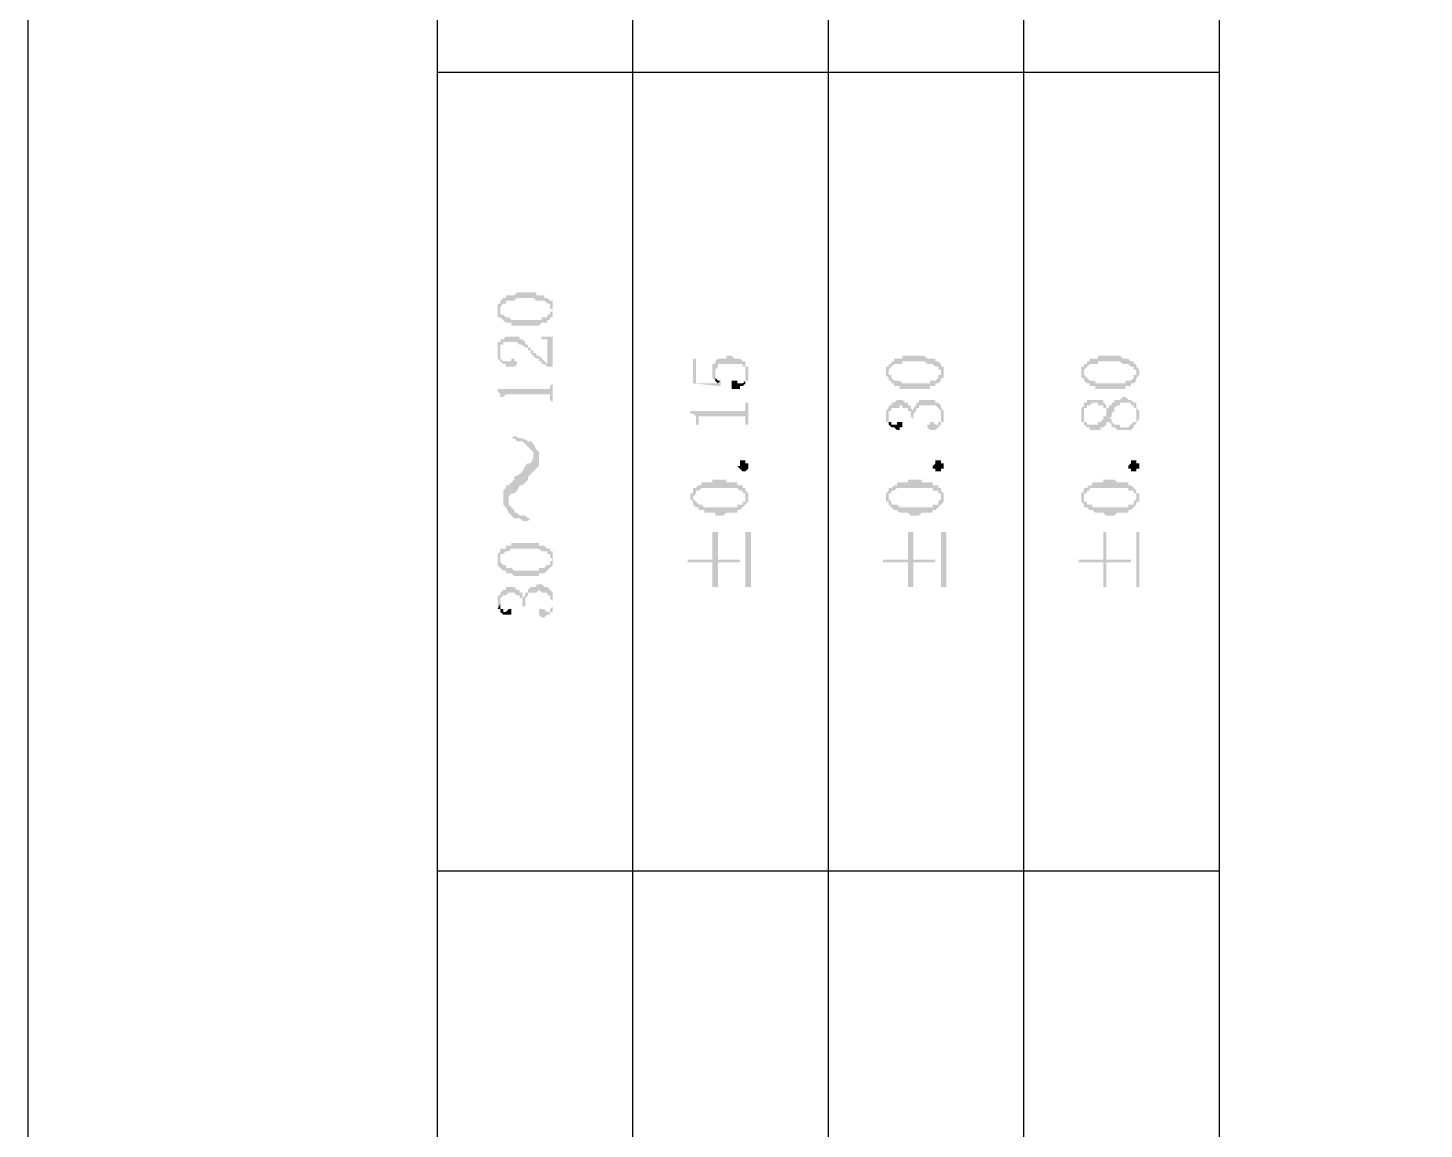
# Model space of a CAD drawing. Header units: millimetres. Extents: x 1233 to 2351, y 1180 to 1535.
# Drawn here: x 1477.96 to 1500.85, y 1312.76 to 1330.81 of the extents above; entities that cross this region are included whole.
import ezdxf

# ---------------------------------------------------------------- set-up
doc = ezdxf.new("R2010")
doc.units = ezdxf.units.MM

msp = doc.modelspace()

# ---------------------------------------------------------------- hatches: boundary and pattern name
at = {"transparency": 33554559}
for points in [[(1485.66118, 1326.2056), (1485.66118, 1326.11534), (1485.66118, 1326.07021), (1485.70631, 1326.07021), (1485.70631, 1326.2056), (1485.70631, 1326.25073), (1485.70631, 1326.25073), (1485.75145, 1326.29587), (1485.79658, 1326.29587), (1485.79658, 1326.341), (1485.93198, 1326.341), (1485.97711, 1326.38613), (1486.2479, 1326.38613), (1486.29303, 1326.341), (1486.42843, 1326.341), (1486.47356, 1326.29587), (1486.51869, 1326.29587), (1486.51869, 1326.25073), (1486.51869, 1326.2056), (1486.56383, 1326.2056), (1486.56383, 1326.341), (1486.51869, 1326.341), (1486.47356, 1326.38613), (1486.42843, 1326.38613), (1486.42843, 1326.43126), (1486.29303, 1326.43126), (1486.29303, 1326.4764), (1485.97711, 1326.4764), (1485.93198, 1326.43126), (1485.79658, 1326.43126), (1485.79658, 1326.38613), (1485.75145, 1326.38613), (1485.70631, 1326.341), (1485.70631, 1326.29587), (1485.66118, 1326.29587), (1485.66118, 1326.25073)], [(1485.70631, 1326.07021), (1485.70631, 1326.07021), (1485.75145, 1326.02507), (1485.75145, 1326.02507), (1485.79658, 1325.97994), (1485.88684, 1325.97994), (1485.88684, 1325.93481), (1486.33817, 1325.93481), (1486.3833, 1325.97994), (1486.47356, 1325.97994), (1486.47356, 1326.02507), (1486.51869, 1326.02507), (1486.51869, 1326.07021), (1486.56383, 1326.07021), (1486.56383, 1326.11534), (1486.56383, 1326.16047), (1486.56383, 1326.2056), (1486.56383, 1326.25073), (1486.56383, 1326.29587), (1486.56383, 1326.341), (1486.56383, 1326.16047), (1486.51869, 1326.16047), (1486.51869, 1326.11534), (1486.47356, 1326.11534), (1486.47356, 1326.07021), (1486.3833, 1326.07021), (1486.3833, 1326.02507), (1485.88684, 1326.02507), (1485.84171, 1326.07021), (1485.79658, 1326.07021), (1485.75145, 1326.11534), (1485.70631, 1326.11534), (1485.70631, 1326.16047), (1485.70631, 1326.2056)], [(1485.66118, 1325.52862), (1485.66118, 1325.48349), (1485.66118, 1325.39322), (1485.66118, 1325.39322), (1485.70631, 1325.48349), (1485.70631, 1325.57375), (1485.70631, 1325.61888), (1485.75145, 1325.61888), (1485.75145, 1325.66402), (1485.97711, 1325.66402), (1486.02224, 1325.61888), (1486.06737, 1325.61888), (1486.1125, 1325.57375), (1486.15764, 1325.57375), (1486.15764, 1325.52862), (1486.20277, 1325.52862), (1486.20277, 1325.48349), (1486.20277, 1325.48349), (1486.2479, 1325.43836), (1486.2479, 1325.43836), (1486.29303, 1325.39322), (1486.33817, 1325.39322), (1486.33817, 1325.34809), (1486.3833, 1325.34809), (1486.3833, 1325.30296), (1486.42843, 1325.30296), (1486.47356, 1325.25783), (1486.51869, 1325.25783), (1486.47356, 1325.30296), (1486.47356, 1325.30296), (1486.42843, 1325.34809), (1486.42843, 1325.34809), (1486.3833, 1325.39322), (1486.3833, 1325.39322), (1486.33817, 1325.43836), (1486.29303, 1325.43836), (1486.29303, 1325.48349), (1486.2479, 1325.48349), (1486.2479, 1325.52862), (1486.20277, 1325.52862), (1486.20277, 1325.57375), (1486.15764, 1325.57375), (1486.15764, 1325.61888), (1486.1125, 1325.61888), (1486.1125, 1325.66402), (1486.1125, 1325.66402), (1486.06737, 1325.70915), (1486.02224, 1325.70915), (1486.02224, 1325.75428), (1485.79658, 1325.75428), (1485.75145, 1325.70915), (1485.70631, 1325.70915), (1485.70631, 1325.66402), (1485.66118, 1325.66402), (1485.66118, 1325.61888)], [(1486.33817, 1325.75428), (1486.3833, 1325.75428), (1486.3833, 1325.70915), (1486.47356, 1325.70915), (1486.47356, 1325.66402), (1486.47356, 1325.30296), (1486.51869, 1325.25783), (1486.56383, 1325.25783), (1486.56383, 1325.75428)], [(1485.66118, 1325.39322), (1485.70631, 1325.34809), (1485.70631, 1325.34809), (1485.75145, 1325.30296), (1485.79658, 1325.30296), (1485.79658, 1325.25783), (1485.93198, 1325.25783), (1485.97711, 1325.30296), (1485.97711, 1325.34809), (1485.93198, 1325.34809), (1485.93198, 1325.39322), (1485.88684, 1325.39322), (1485.88684, 1325.34809), (1485.75145, 1325.34809), (1485.70631, 1325.39322), (1485.70631, 1325.48349), (1485.70631, 1325.48349)], [(1488.86557, 1325.39322), (1488.86557, 1324.98703), (1489.31689, 1324.9419), (1489.31689, 1324.98703), (1489.31689, 1325.03217), (1489.27176, 1324.98703), (1488.9107, 1324.98703), (1488.9107, 1325.39322)], [(1489.18149, 1325.21269), (1489.18149, 1325.12243), (1489.18149, 1325.0773), (1489.18149, 1325.0773), (1489.22662, 1325.03217), (1489.22662, 1325.16756), (1489.22662, 1325.21269), (1489.22662, 1325.21269), (1489.27176, 1325.25783), (1489.27176, 1325.30296), (1489.67795, 1325.30296), (1489.67795, 1325.25783), (1489.72308, 1325.25783), (1489.72308, 1325.21269), (1489.72308, 1325.16756), (1489.72308, 1325.03217), (1489.76821, 1325.03217), (1489.76821, 1325.0773), (1489.76821, 1325.16756), (1489.76821, 1325.21269), (1489.76821, 1325.25783), (1489.72308, 1325.25783), (1489.72308, 1325.30296), (1489.72308, 1325.34809), (1489.67795, 1325.34809), (1489.63281, 1325.39322), (1489.54255, 1325.39322), (1489.49742, 1325.43836), (1489.40715, 1325.43836), (1489.40715, 1325.39322), (1489.27176, 1325.39322), (1489.22662, 1325.34809), (1489.22662, 1325.30296), (1489.18149, 1325.30296), (1489.18149, 1325.25783)], [(1492.02482, 1325.16756), (1492.02482, 1325.12243), (1492.02482, 1325.12243), (1492.06995, 1325.0773), (1492.06995, 1325.03217), (1492.06995, 1325.16756), (1492.06995, 1325.21269), (1492.06995, 1325.21269), (1492.11508, 1325.25783), (1492.11508, 1325.25783), (1492.16022, 1325.30296), (1492.29561, 1325.30296), (1492.29561, 1325.34809), (1492.65667, 1325.34809), (1492.7018, 1325.30296), (1492.79207, 1325.30296), (1492.8372, 1325.25783), (1492.88233, 1325.25783), (1492.88233, 1325.21269), (1492.92746, 1325.21269), (1492.92746, 1325.16756), (1492.92746, 1325.30296), (1492.92746, 1325.30296), (1492.88233, 1325.34809), (1492.8372, 1325.34809), (1492.8372, 1325.39322), (1492.7018, 1325.39322), (1492.65667, 1325.43836), (1492.29561, 1325.43836), (1492.29561, 1325.39322), (1492.16022, 1325.39322), (1492.16022, 1325.34809), (1492.11508, 1325.34809), (1492.11508, 1325.30296), (1492.06995, 1325.30296), (1492.06995, 1325.25783), (1492.02482, 1325.25783)], [(1492.06995, 1325.03217), (1492.11508, 1325.03217), (1492.11508, 1324.98703), (1492.16022, 1324.98703), (1492.16022, 1324.9419), (1492.25048, 1324.9419), (1492.25048, 1324.89677), (1492.74693, 1324.89677), (1492.74693, 1324.9419), (1492.8372, 1324.9419), (1492.8372, 1324.98703), (1492.88233, 1324.98703), (1492.92746, 1325.03217), (1492.92746, 1325.0773), (1492.97259, 1325.0773), (1492.97259, 1325.12243), (1492.97259, 1325.16756), (1492.97259, 1325.21269), (1492.97259, 1325.25783), (1492.92746, 1325.25783), (1492.92746, 1325.30296), (1492.92746, 1325.16756), (1492.92746, 1325.12243), (1492.88233, 1325.12243), (1492.88233, 1325.0773), (1492.88233, 1325.0773), (1492.8372, 1325.03217), (1492.74693, 1325.03217), (1492.74693, 1324.98703), (1492.29561, 1324.98703), (1492.25048, 1325.03217), (1492.16022, 1325.03217), (1492.11508, 1325.0773), (1492.11508, 1325.12243), (1492.06995, 1325.12243), (1492.06995, 1325.16756)], [(1495.2292, 1325.16756), (1495.2292, 1325.12243), (1495.2292, 1325.0773), (1495.27434, 1325.0773), (1495.27434, 1325.03217), (1495.27434, 1325.16756), (1495.27434, 1325.21269), (1495.27434, 1325.21269), (1495.31947, 1325.25783), (1495.31947, 1325.25783), (1495.3646, 1325.30296), (1495.5, 1325.30296), (1495.5, 1325.34809), (1495.86105, 1325.34809), (1495.90619, 1325.30296), (1495.99645, 1325.30296), (1496.04158, 1325.25783), (1496.08671, 1325.25783), (1496.08671, 1325.21269), (1496.13185, 1325.21269), (1496.13185, 1325.16756), (1496.13185, 1325.30296), (1496.08671, 1325.30296), (1496.08671, 1325.34809), (1496.04158, 1325.34809), (1495.99645, 1325.39322), (1495.90619, 1325.39322), (1495.86105, 1325.43836), (1495.5, 1325.43836), (1495.5, 1325.39322), (1495.3646, 1325.39322), (1495.3646, 1325.34809), (1495.31947, 1325.34809), (1495.31947, 1325.30296), (1495.27434, 1325.30296), (1495.27434, 1325.25783), (1495.2292, 1325.25783)], [(1495.27434, 1325.03217), (1495.27434, 1325.03217), (1495.31947, 1324.98703), (1495.3646, 1324.98703), (1495.3646, 1324.9419), (1495.45486, 1324.9419), (1495.45486, 1324.89677), (1495.95132, 1324.89677), (1495.95132, 1324.9419), (1496.04158, 1324.9419), (1496.04158, 1324.98703), (1496.08671, 1324.98703), (1496.13185, 1325.03217), (1496.13185, 1325.0773), (1496.13185, 1325.0773), (1496.17698, 1325.12243), (1496.17698, 1325.16756), (1496.17698, 1325.21269), (1496.17698, 1325.21269), (1496.13185, 1325.25783), (1496.13185, 1325.30296), (1496.13185, 1325.16756), (1496.13185, 1325.12243), (1496.08671, 1325.12243), (1496.08671, 1325.0773), (1496.08671, 1325.0773), (1496.04158, 1325.03217), (1495.95132, 1325.03217), (1495.95132, 1324.98703), (1495.45486, 1324.98703), (1495.45486, 1325.03217), (1495.3646, 1325.03217), (1495.31947, 1325.0773), (1495.31947, 1325.0773), (1495.27434, 1325.12243), (1495.27434, 1325.16756)], [(1485.66118, 1324.89677), (1485.66118, 1324.85164), (1485.66118, 1324.85164), (1485.70631, 1324.8065), (1485.70631, 1324.76137), (1485.75145, 1324.76137), (1485.75145, 1324.62598), (1485.75145, 1324.76137), (1485.75145, 1324.76137), (1485.79658, 1324.8065), (1486.51869, 1324.8065), (1486.51869, 1324.76137), (1486.51869, 1324.71624), (1486.56383, 1324.67111), (1486.56383, 1324.62598), (1486.56383, 1325.03217), (1486.56383, 1324.98703), (1486.51869, 1324.9419), (1486.51869, 1324.89677), (1486.47356, 1324.89677)], [(1489.22662, 1325.03217), (1489.22662, 1325.03217), (1489.27176, 1324.98703), (1489.27176, 1324.98703), (1489.31689, 1325.03217), (1489.27176, 1325.03217), (1489.22662, 1325.0773), (1489.22662, 1325.12243), (1489.22662, 1325.16756)], [(1489.49742, 1324.98703), (1489.49742, 1324.89677), (1489.63281, 1324.89677), (1489.63281, 1324.9419), (1489.67795, 1324.9419), (1489.72308, 1324.98703), (1489.72308, 1325.16756), (1489.72308, 1325.0773), (1489.72308, 1325.03217), (1489.72308, 1325.03217), (1489.67795, 1324.98703), (1489.58768, 1324.98703), (1489.58768, 1325.03217), (1489.49742, 1325.03217)], [(1488.82043, 1324.53571), (1488.82043, 1324.49058), (1488.86557, 1324.49058), (1488.9107, 1324.44545), (1488.9107, 1324.35518), (1488.9107, 1324.31005), (1488.95583, 1324.31005), (1488.95583, 1324.40032), (1488.95583, 1324.44545), (1489.72308, 1324.44545), (1489.72308, 1324.40032), (1489.72308, 1324.35518), (1489.72308, 1324.31005), (1489.76821, 1324.31005), (1489.76821, 1324.67111), (1489.72308, 1324.67111), (1489.72308, 1324.58084), (1489.72308, 1324.53571), (1489.63281, 1324.53571)], [(1492.02482, 1324.44545), (1492.02482, 1324.35518), (1492.06995, 1324.35518), (1492.06995, 1324.44545), (1492.06995, 1324.49058), (1492.06995, 1324.53571), (1492.11508, 1324.53571), (1492.11508, 1324.58084), (1492.25048, 1324.58084), (1492.25048, 1324.62598), (1492.29561, 1324.62598), (1492.29561, 1324.58084), (1492.38588, 1324.58084), (1492.38588, 1324.53571), (1492.43101, 1324.53571), (1492.43101, 1324.49058), (1492.43101, 1324.44545), (1492.43101, 1324.44545), (1492.47614, 1324.40032), (1492.47614, 1324.44545), (1492.47614, 1324.49058), (1492.52127, 1324.53571), (1492.52127, 1324.58084), (1492.56641, 1324.58084), (1492.56641, 1324.62598), (1492.8372, 1324.62598), (1492.88233, 1324.58084), (1492.88233, 1324.58084), (1492.92746, 1324.53571), (1492.92746, 1324.49058), (1492.92746, 1324.44545), (1492.92746, 1324.62598), (1492.92746, 1324.62598), (1492.88233, 1324.67111), (1492.8372, 1324.67111), (1492.8372, 1324.71624), (1492.56641, 1324.71624), (1492.56641, 1324.67111), (1492.52127, 1324.67111), (1492.52127, 1324.62598), (1492.52127, 1324.62598), (1492.47614, 1324.58084), (1492.47614, 1324.53571), (1492.47614, 1324.53571), (1492.43101, 1324.58084), (1492.43101, 1324.62598), (1492.38588, 1324.62598), (1492.38588, 1324.67111), (1492.34074, 1324.67111), (1492.29561, 1324.71624), (1492.20535, 1324.71624), (1492.16022, 1324.67111), (1492.11508, 1324.67111), (1492.11508, 1324.62598), (1492.06995, 1324.62598), (1492.06995, 1324.58084), (1492.06995, 1324.58084), (1492.02482, 1324.53571), (1492.02482, 1324.49058)], [(1492.7018, 1324.26492), (1492.7018, 1324.26492), (1492.74693, 1324.21979), (1492.8372, 1324.21979), (1492.88233, 1324.26492), (1492.88233, 1324.26492), (1492.92746, 1324.31005), (1492.92746, 1324.35518), (1492.97259, 1324.35518), (1492.97259, 1324.44545), (1492.97259, 1324.49058), (1492.97259, 1324.53571), (1492.97259, 1324.53571), (1492.92746, 1324.58084), (1492.92746, 1324.44545), (1492.92746, 1324.40032), (1492.92746, 1324.35518), (1492.88233, 1324.35518), (1492.88233, 1324.31005), (1492.8372, 1324.31005), (1492.79207, 1324.35518), (1492.74693, 1324.35518), (1492.74693, 1324.31005), (1492.7018, 1324.31005)], [(1495.2292, 1324.49058), (1495.2292, 1324.44545), (1495.2292, 1324.35518), (1495.27434, 1324.35518), (1495.27434, 1324.31005), (1495.27434, 1324.31005), (1495.31947, 1324.26492), (1495.3646, 1324.26492), (1495.3646, 1324.21979), (1495.54513, 1324.21979), (1495.54513, 1324.26492), (1495.59026, 1324.26492), (1495.63539, 1324.31005), (1495.63539, 1324.35518), (1495.68052, 1324.35518), (1495.68052, 1324.40032), (1495.68052, 1324.40032), (1495.72566, 1324.44545), (1495.72566, 1324.49058), (1495.72566, 1324.49058), (1495.77079, 1324.53571), (1495.77079, 1324.58084), (1495.77079, 1324.58084), (1495.81592, 1324.62598), (1495.86105, 1324.62598), (1495.86105, 1324.67111), (1496.04158, 1324.67111), (1496.04158, 1324.62598), (1496.08671, 1324.62598), (1496.08671, 1324.58084), (1496.13185, 1324.58084), (1496.13185, 1324.49058), (1496.13185, 1324.35518), (1496.13185, 1324.35518), (1496.17698, 1324.40032), (1496.17698, 1324.49058), (1496.17698, 1324.53571), (1496.17698, 1324.53571), (1496.13185, 1324.58084), (1496.13185, 1324.62598), (1496.13185, 1324.67111), (1496.08671, 1324.67111), (1496.04158, 1324.71624), (1495.99645, 1324.71624), (1495.95132, 1324.76137), (1495.90619, 1324.76137), (1495.86105, 1324.71624), (1495.77079, 1324.71624), (1495.77079, 1324.67111), (1495.72566, 1324.67111), (1495.72566, 1324.62598), (1495.68052, 1324.62598), (1495.68052, 1324.58084), (1495.63539, 1324.58084), (1495.63539, 1324.53571), (1495.63539, 1324.44545), (1495.59026, 1324.44545), (1495.59026, 1324.40032), (1495.59026, 1324.40032), (1495.54513, 1324.35518), (1495.5, 1324.35518), (1495.5, 1324.31005), (1495.31947, 1324.31005), (1495.31947, 1324.35518), (1495.27434, 1324.35518), (1495.27434, 1324.40032), (1495.27434, 1324.62598), (1495.2292, 1324.58084)], [(1495.27434, 1324.62598), (1495.27434, 1324.49058), (1495.27434, 1324.53571), (1495.27434, 1324.58084), (1495.31947, 1324.58084), (1495.31947, 1324.62598), (1495.3646, 1324.62598), (1495.40973, 1324.67111), (1495.5, 1324.67111), (1495.5, 1324.62598), (1495.59026, 1324.62598), (1495.59026, 1324.58084), (1495.63539, 1324.58084), (1495.63539, 1324.53571), (1495.63539, 1324.62598), (1495.63539, 1324.62598), (1495.59026, 1324.67111), (1495.59026, 1324.71624), (1495.31947, 1324.71624), (1495.31947, 1324.67111), (1495.27434, 1324.67111)], [(1492.06995, 1324.35518), (1492.06995, 1324.31005), (1492.06995, 1324.31005), (1492.11508, 1324.26492), (1492.16022, 1324.26492), (1492.20535, 1324.21979), (1492.25048, 1324.21979), (1492.25048, 1324.26492), (1492.29561, 1324.26492), (1492.29561, 1324.31005), (1492.29561, 1324.35518), (1492.20535, 1324.35518), (1492.20535, 1324.31005), (1492.11508, 1324.31005), (1492.11508, 1324.35518), (1492.06995, 1324.35518), (1492.06995, 1324.40032), (1492.06995, 1324.44545)], [(1495.68052, 1324.35518), (1495.72566, 1324.31005), (1495.72566, 1324.26492), (1495.77079, 1324.26492), (1495.81592, 1324.21979), (1496.04158, 1324.21979), (1496.08671, 1324.26492), (1496.08671, 1324.31005), (1496.13185, 1324.31005), (1496.13185, 1324.49058), (1496.13185, 1324.40032), (1496.13185, 1324.35518), (1496.08671, 1324.35518), (1496.04158, 1324.31005), (1496.04158, 1324.31005), (1495.99645, 1324.26492), (1495.86105, 1324.26492), (1495.86105, 1324.31005), (1495.77079, 1324.31005), (1495.72566, 1324.35518), (1495.72566, 1324.40032), (1495.68052, 1324.40032)], [(1485.88684, 1324.08439), (1485.93198, 1324.08439), (1485.97711, 1324.03926), (1486.06737, 1324.03926), (1486.1125, 1323.99413), (1486.15764, 1323.94899), (1486.15764, 1323.94899), (1486.20277, 1323.90386), (1486.2479, 1323.85873), (1486.2479, 1323.5428), (1486.2479, 1323.5428), (1486.29303, 1323.58794), (1486.33817, 1323.63307), (1486.33817, 1323.85873), (1486.29303, 1323.90386), (1486.2479, 1323.99413), (1486.2479, 1323.99413), (1486.20277, 1324.03926), (1486.15764, 1324.03926), (1486.06737, 1324.08439), (1486.02224, 1324.08439), (1485.93198, 1324.12952)], [(1485.75145, 1323.09148), (1485.75145, 1323.00122), (1485.79658, 1322.95609), (1485.84171, 1322.86582), (1485.84171, 1323.04635), (1485.84171, 1323.13661), (1485.88684, 1323.18175), (1485.93198, 1323.18175), (1485.97711, 1323.22688), (1486.02224, 1323.31714), (1486.06737, 1323.31714), (1486.1125, 1323.36228), (1486.15764, 1323.40741), (1486.15764, 1323.45254), (1486.20277, 1323.49767), (1486.2479, 1323.5428), (1486.2479, 1323.8136), (1486.2479, 1323.76846), (1486.20277, 1323.6782), (1486.15764, 1323.6782), (1486.1125, 1323.63307), (1486.06737, 1323.5428), (1486.06737, 1323.5428), (1486.02224, 1323.49767), (1485.93198, 1323.45254), (1485.93198, 1323.40741), (1485.88684, 1323.36228), (1485.84171, 1323.31714), (1485.79658, 1323.31714), (1485.79658, 1323.27201), (1485.75145, 1323.22688), (1485.75145, 1323.13661)], [(1489.76821, 1323.63307), (1489.76821, 1323.58794), (1489.76821, 1323.58794), (1489.72308, 1323.5428), (1489.67795, 1323.5428), (1489.63281, 1323.58794), (1489.63281, 1323.58794), (1489.58768, 1323.63307), (1489.63281, 1323.63307), (1489.63281, 1323.6782), (1489.63281, 1323.72333), (1489.72308, 1323.72333), (1489.72308, 1323.6782), (1489.76821, 1323.6782), (1489.76821, 1323.63307)], [(1492.97259, 1323.63307), (1492.97259, 1323.58794), (1492.92746, 1323.58794), (1492.92746, 1323.5428), (1492.8372, 1323.5428), (1492.8372, 1323.58794), (1492.79207, 1323.58794), (1492.79207, 1323.63307), (1492.79207, 1323.63307), (1492.8372, 1323.6782), (1492.8372, 1323.72333), (1492.92746, 1323.72333), (1492.92746, 1323.6782), (1492.97259, 1323.6782), (1492.97259, 1323.63307)], [(1496.17698, 1323.63307), (1496.17698, 1323.58794), (1496.13185, 1323.58794), (1496.13185, 1323.5428), (1496.04158, 1323.5428), (1496.04158, 1323.58794), (1495.99645, 1323.58794), (1495.99645, 1323.63307), (1495.99645, 1323.63307), (1496.04158, 1323.6782), (1496.04158, 1323.72333), (1496.13185, 1323.72333), (1496.13185, 1323.6782), (1496.17698, 1323.6782), (1496.17698, 1323.63307)], [(1488.82043, 1323.13661), (1488.82043, 1323.09148), (1488.82043, 1323.09148), (1488.86557, 1323.04635), (1488.86557, 1323.00122), (1488.86557, 1323.13661), (1488.86557, 1323.13661), (1488.9107, 1323.18175), (1488.9107, 1323.22688), (1488.95583, 1323.22688), (1489.00096, 1323.27201), (1489.58768, 1323.27201), (1489.63281, 1323.22688), (1489.67795, 1323.22688), (1489.67795, 1323.18175), (1489.72308, 1323.18175), (1489.72308, 1323.13661), (1489.72308, 1323.27201), (1489.67795, 1323.27201), (1489.67795, 1323.31714), (1489.58768, 1323.31714), (1489.58768, 1323.36228), (1489.40715, 1323.36228), (1489.40715, 1323.40741), (1489.18149, 1323.40741), (1489.18149, 1323.36228), (1489.00096, 1323.36228), (1489.00096, 1323.31714), (1488.95583, 1323.31714), (1488.9107, 1323.27201), (1488.86557, 1323.27201), (1488.86557, 1323.22688), (1488.86557, 1323.18175), (1488.82043, 1323.18175)], [(1492.02482, 1323.13661), (1492.02482, 1323.09148), (1492.02482, 1323.04635), (1492.06995, 1323.04635), (1492.06995, 1323.00122), (1492.06995, 1323.13661), (1492.06995, 1323.18175), (1492.11508, 1323.18175), (1492.11508, 1323.22688), (1492.16022, 1323.22688), (1492.20535, 1323.27201), (1492.79207, 1323.27201), (1492.79207, 1323.22688), (1492.88233, 1323.22688), (1492.88233, 1323.18175), (1492.92746, 1323.18175), (1492.92746, 1323.13661), (1492.92746, 1323.27201), (1492.88233, 1323.27201), (1492.88233, 1323.31714), (1492.79207, 1323.31714), (1492.79207, 1323.36228), (1492.61154, 1323.36228), (1492.61154, 1323.40741), (1492.38588, 1323.40741), (1492.38588, 1323.36228), (1492.20535, 1323.36228), (1492.20535, 1323.31714), (1492.16022, 1323.31714), (1492.11508, 1323.27201), (1492.06995, 1323.27201), (1492.06995, 1323.22688), (1492.06995, 1323.22688), (1492.02482, 1323.18175)], [(1495.2292, 1323.13661), (1495.2292, 1323.09148), (1495.2292, 1323.04635), (1495.2292, 1323.04635), (1495.27434, 1323.00122), (1495.27434, 1323.13661), (1495.27434, 1323.18175), (1495.31947, 1323.18175), (1495.31947, 1323.22688), (1495.3646, 1323.22688), (1495.3646, 1323.27201), (1495.99645, 1323.27201), (1495.99645, 1323.22688), (1496.08671, 1323.22688), (1496.08671, 1323.18175), (1496.13185, 1323.18175), (1496.13185, 1323.13661), (1496.13185, 1323.22688), (1496.08671, 1323.27201), (1496.08671, 1323.27201), (1496.04158, 1323.31714), (1495.99645, 1323.31714), (1495.99645, 1323.36228), (1495.81592, 1323.36228), (1495.77079, 1323.40741), (1495.59026, 1323.40741), (1495.59026, 1323.36228), (1495.40973, 1323.36228), (1495.40973, 1323.31714), (1495.3646, 1323.31714), (1495.31947, 1323.27201), (1495.27434, 1323.27201), (1495.27434, 1323.22688), (1495.27434, 1323.22688), (1495.2292, 1323.18175)], [(1488.86557, 1323.00122), (1488.9107, 1322.95609), (1488.95583, 1322.95609), (1488.95583, 1322.91095), (1489.0461, 1322.91095), (1489.0461, 1322.86582), (1489.22662, 1322.86582), (1489.22662, 1322.82069), (1489.36202, 1322.82069), (1489.40715, 1322.86582), (1489.58768, 1322.86582), (1489.58768, 1322.91095), (1489.63281, 1322.91095), (1489.67795, 1322.95609), (1489.67795, 1322.95609), (1489.72308, 1323.00122), (1489.72308, 1323.00122), (1489.76821, 1323.04635), (1489.76821, 1323.13661), (1489.76821, 1323.18175), (1489.76821, 1323.18175), (1489.72308, 1323.22688), (1489.72308, 1323.09148), (1489.72308, 1323.04635), (1489.67795, 1323.04635), (1489.67795, 1323.00122), (1489.58768, 1323.00122), (1489.58768, 1322.95609), (1489.0461, 1322.95609), (1489.00096, 1323.00122), (1488.95583, 1323.00122), (1488.9107, 1323.04635), (1488.9107, 1323.04635), (1488.86557, 1323.09148), (1488.86557, 1323.13661)], [(1492.06995, 1323.00122), (1492.11508, 1322.95609), (1492.11508, 1322.95609), (1492.16022, 1322.91095), (1492.20535, 1322.91095), (1492.25048, 1322.86582), (1492.38588, 1322.86582), (1492.43101, 1322.82069), (1492.56641, 1322.82069), (1492.61154, 1322.86582), (1492.79207, 1322.86582), (1492.79207, 1322.91095), (1492.8372, 1322.91095), (1492.88233, 1322.95609), (1492.88233, 1322.95609), (1492.92746, 1323.00122), (1492.92746, 1323.00122), (1492.97259, 1323.04635), (1492.97259, 1323.13661), (1492.97259, 1323.18175), (1492.97259, 1323.18175), (1492.92746, 1323.22688), (1492.92746, 1323.09148), (1492.92746, 1323.09148), (1492.88233, 1323.04635), (1492.88233, 1323.00122), (1492.79207, 1323.00122), (1492.79207, 1322.95609), (1492.25048, 1322.95609), (1492.20535, 1323.00122), (1492.11508, 1323.00122), (1492.11508, 1323.04635), (1492.11508, 1323.04635), (1492.06995, 1323.09148), (1492.06995, 1323.13661)], [(1495.27434, 1323.00122), (1495.27434, 1322.95609), (1495.31947, 1322.95609), (1495.3646, 1322.91095), (1495.40973, 1322.91095), (1495.45486, 1322.86582), (1495.59026, 1322.86582), (1495.63539, 1322.82069), (1495.77079, 1322.82069), (1495.81592, 1322.86582), (1495.99645, 1322.86582), (1495.99645, 1322.91095), (1496.04158, 1322.91095), (1496.08671, 1322.95609), (1496.08671, 1322.95609), (1496.13185, 1323.00122), (1496.13185, 1323.04635), (1496.17698, 1323.04635), (1496.17698, 1323.13661), (1496.17698, 1323.18175), (1496.13185, 1323.18175), (1496.13185, 1323.22688), (1496.13185, 1323.09148), (1496.13185, 1323.09148), (1496.08671, 1323.04635), (1496.08671, 1323.00122), (1495.99645, 1323.00122), (1495.99645, 1322.95609), (1495.40973, 1322.95609), (1495.40973, 1323.00122), (1495.31947, 1323.00122), (1495.31947, 1323.04635), (1495.27434, 1323.04635), (1495.27434, 1323.09148), (1495.27434, 1323.13661)], [(1485.84171, 1322.86582), (1485.84171, 1322.86582), (1485.88684, 1322.82069), (1485.93198, 1322.77556), (1486.02224, 1322.77556), (1486.06737, 1322.73042), (1486.15764, 1322.73042), (1486.20277, 1322.77556), (1486.15764, 1322.77556), (1486.1125, 1322.82069), (1486.02224, 1322.82069), (1485.97711, 1322.86582), (1485.93198, 1322.86582), (1485.93198, 1322.91095), (1485.88684, 1322.95609), (1485.84171, 1323.00122), (1485.84171, 1323.04635)], [(1488.7753, 1322.09857), (1488.7753, 1322.05344), (1489.18149, 1322.05344), (1489.18149, 1321.64725), (1489.27176, 1321.64725), (1489.27176, 1322.05344), (1489.63281, 1322.05344), (1489.63281, 1322.09857), (1489.27176, 1322.09857), (1489.27176, 1322.5499), (1489.18149, 1322.5499), (1489.18149, 1322.09857)], [(1489.81334, 1321.64725), (1489.81334, 1322.5499), (1489.72308, 1322.5499), (1489.72308, 1321.64725)], [(1491.97969, 1322.09857), (1491.97969, 1322.05344), (1492.38588, 1322.05344), (1492.38588, 1321.64725), (1492.47614, 1321.64725), (1492.47614, 1322.05344), (1492.8372, 1322.05344), (1492.8372, 1322.09857), (1492.47614, 1322.09857), (1492.47614, 1322.5499), (1492.38588, 1322.5499), (1492.38588, 1322.09857)], [(1493.01773, 1321.64725), (1493.01773, 1322.5499), (1492.92746, 1322.5499), (1492.92746, 1321.64725)], [(1495.18407, 1322.09857), (1495.18407, 1322.05344), (1495.59026, 1322.05344), (1495.59026, 1321.64725), (1495.63539, 1321.64725), (1495.63539, 1322.05344), (1496.04158, 1322.05344), (1496.04158, 1322.09857), (1495.63539, 1322.09857), (1495.63539, 1322.5499), (1495.59026, 1322.5499), (1495.59026, 1322.09857)], [(1496.17698, 1321.64725), (1496.17698, 1322.5499), (1496.13185, 1322.5499), (1496.13185, 1321.64725)], [(1485.66118, 1322.09857), (1485.66118, 1322.05344), (1485.66118, 1322.00831), (1485.66118, 1322.00831), (1485.70631, 1321.96318), (1485.70631, 1322.09857), (1485.70631, 1322.14371), (1485.70631, 1322.18884), (1485.75145, 1322.18884), (1485.79658, 1322.23397), (1485.84171, 1322.23397), (1485.88684, 1322.2791), (1486.33817, 1322.2791), (1486.3833, 1322.23397), (1486.47356, 1322.23397), (1486.47356, 1322.18884), (1486.51869, 1322.18884), (1486.51869, 1322.14371), (1486.51869, 1322.14371), (1486.56383, 1322.09857), (1486.56383, 1322.23397), (1486.51869, 1322.23397), (1486.51869, 1322.2791), (1486.47356, 1322.2791), (1486.42843, 1322.32424), (1486.33817, 1322.32424), (1486.33817, 1322.36937), (1485.88684, 1322.36937), (1485.88684, 1322.32424), (1485.79658, 1322.32424), (1485.79658, 1322.2791), (1485.70631, 1322.2791), (1485.70631, 1322.23397), (1485.70631, 1322.23397), (1485.66118, 1322.18884), (1485.66118, 1322.14371), (1485.66118, 1322.14371)], [(1485.70631, 1321.96318), (1485.70631, 1321.96318), (1485.75145, 1321.91805), (1485.79658, 1321.91805), (1485.79658, 1321.87291), (1485.88684, 1321.87291), (1485.93198, 1321.82778), (1486.33817, 1321.82778), (1486.33817, 1321.87291), (1486.42843, 1321.87291), (1486.47356, 1321.91805), (1486.47356, 1321.91805), (1486.51869, 1321.96318), (1486.51869, 1321.96318), (1486.56383, 1322.00831), (1486.56383, 1322.09857), (1486.56383, 1322.14371), (1486.56383, 1322.18884), (1486.56383, 1322.23397), (1486.56383, 1322.09857), (1486.56383, 1322.09857), (1486.51869, 1322.05344), (1486.51869, 1322.00831), (1486.47356, 1322.00831), (1486.42843, 1321.96318), (1486.33817, 1321.96318), (1486.33817, 1321.91805), (1485.93198, 1321.91805), (1485.88684, 1321.96318), (1485.79658, 1321.96318), (1485.79658, 1322.00831), (1485.75145, 1322.00831), (1485.70631, 1322.05344), (1485.70631, 1322.09857), (1485.70631, 1322.09857)], [(1485.66118, 1321.42159), (1485.66118, 1321.37646), (1485.66118, 1321.33133), (1485.66118, 1321.2862), (1485.70631, 1321.37646), (1485.70631, 1321.46672), (1485.70631, 1321.46672), (1485.75145, 1321.51186), (1485.79658, 1321.51186), (1485.84171, 1321.55699), (1485.93198, 1321.55699), (1485.97711, 1321.51186), (1486.02224, 1321.51186), (1486.02224, 1321.46672), (1486.06737, 1321.46672), (1486.06737, 1321.42159), (1486.06737, 1321.33133), (1486.1125, 1321.33133), (1486.1125, 1321.37646), (1486.1125, 1321.46672), (1486.1125, 1321.46672), (1486.15764, 1321.51186), (1486.15764, 1321.55699), (1486.29303, 1321.55699), (1486.33817, 1321.60212), (1486.33817, 1321.60212), (1486.3833, 1321.55699), (1486.47356, 1321.55699), (1486.47356, 1321.51186), (1486.51869, 1321.51186), (1486.51869, 1321.46672), (1486.56383, 1321.42159), (1486.56383, 1321.37646), (1486.56383, 1321.55699), (1486.56383, 1321.55699), (1486.51869, 1321.60212), (1486.51869, 1321.60212), (1486.47356, 1321.64725), (1486.42843, 1321.64725), (1486.3833, 1321.69238), (1486.29303, 1321.69238), (1486.29303, 1321.64725), (1486.20277, 1321.64725), (1486.15764, 1321.60212), (1486.15764, 1321.55699), (1486.1125, 1321.55699), (1486.1125, 1321.51186), (1486.1125, 1321.51186), (1486.06737, 1321.46672), (1486.06737, 1321.51186), (1486.06737, 1321.55699), (1486.02224, 1321.55699), (1486.02224, 1321.60212), (1485.97711, 1321.60212), (1485.93198, 1321.64725), (1485.79658, 1321.64725), (1485.79658, 1321.60212), (1485.75145, 1321.60212), (1485.70631, 1321.55699), (1485.70631, 1321.51186), (1485.66118, 1321.51186), (1485.66118, 1321.46672)], [(1485.66118, 1321.2862), (1485.70631, 1321.2862), (1485.70631, 1321.24106), (1485.70631, 1321.24106), (1485.75145, 1321.19593), (1485.88684, 1321.19593), (1485.88684, 1321.24106), (1485.88684, 1321.2862), (1485.84171, 1321.2862), (1485.79658, 1321.24106), (1485.75145, 1321.24106), (1485.75145, 1321.2862), (1485.70631, 1321.2862), (1485.70631, 1321.37646), (1485.70631, 1321.37646)], [(1486.33817, 1321.19593), (1486.33817, 1321.19593), (1486.3833, 1321.1508), (1486.42843, 1321.1508), (1486.47356, 1321.19593), (1486.51869, 1321.19593), (1486.51869, 1321.24106), (1486.56383, 1321.24106), (1486.56383, 1321.33133), (1486.56383, 1321.37646), (1486.56383, 1321.42159), (1486.56383, 1321.51186), (1486.56383, 1321.55699), (1486.56383, 1321.37646), (1486.56383, 1321.33133), (1486.56383, 1321.33133), (1486.51869, 1321.2862), (1486.51869, 1321.24106), (1486.47356, 1321.24106), (1486.42843, 1321.2862), (1486.33817, 1321.2862), (1486.33817, 1321.24106), (1486.33817, 1321.24106)]]:
    msp.add_hatch(color=256, dxfattribs=at).paths.add_polyline_path(points)

# ---------------------------------------------------------------- linework, layer by layer
msp.add_line((1484.66819, 1528.92707), (1484.66819, 1242.18613))
msp.add_lwpolyline([(1897.96173, 1237.92707), (1897.96173, 1534.92707), (1477.96174, 1534.92707), (1477.96174, 1237.92707)], close=True)
for points in [[(1497.48581, 1528.92707), (1497.48581, 1242.18613)], [(1487.87266, 1356.53442), (1487.87266, 1263.51701)], [(1491.07704, 1356.53442), (1491.07704, 1263.51701)], [(1494.28143, 1356.53442), (1494.28143, 1263.51701)], [(1484.66827, 1330.08697), (1497.48581, 1330.08697)], [(1484.66827, 1316.99864), (1497.48581, 1316.99864)]]:
    msp.add_lwpolyline(points)

doc.saveas('drawing.dxf')
